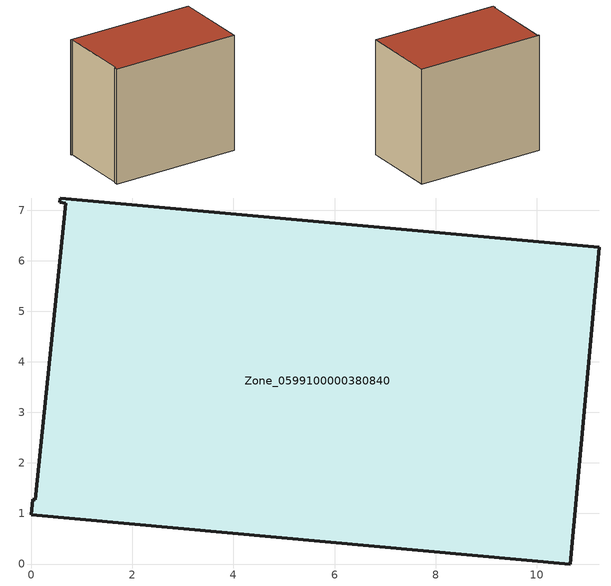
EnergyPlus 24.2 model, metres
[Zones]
Zone_0599100000380840
 floor ground (C_G): 0.08,1.27 0.68,7.14 0.56,7.16 0.57,7.24 11.24,6.27 10.67,0 0,0.97 0.03,1.28 z0
 wall outside (C_F): 0.57,7.24 0.56,7.16 0.68,7.14 0.08,1.27 0.03,1.28 0,0.97 10.67,0 11.24,6.27 0.57,7.24 z0:9.62
 roof outside (C_R): 0.68,7.14 0.08,1.27 0.03,1.28 0,0.97 10.67,0 11.24,6.27 0.57,7.24 0.56,7.16 z9.62
[BUILDING]
Pand.0599100000380840: North Axis=0; Terrain=City; Loads Convergence Tolerance Value=0.04; Temperature Convergence Tolerance Value=0.4; Solar Distribution=FullExterior; Maximum Number of Warmup Days=25; Minimum Number of Warmup Days=1
[Site:Location]
Rotterdam.The.Hague.AP_ZH_NLD Design_Conditions: Latitude=51.96; Longitude=4.45; Time Zone=1; Elevation=-4.5
[SITE:GROUNDTEMPERATURE:BUILDINGSURFACE]
18, 18, 18, 18, 18, 18, 18, 18, 18, 18, 18, 18
[MATERIAL] Thermal Absorptance=0.9; Solar Absorptance=0.7; Visible Absorptance=0.7
Name | Roughness | Thickness | Conductivity | Density | Specific Heat
G.TI.1992-2005 | MediumSmooth | 0.15 | 0.06 | 540 | 1210
F.TI.1992-2005 | Rough | 0.3 | 0.12 | 1920 | 840
R.TI.1992-2005 | MediumRough | 0.2 | 0.08 | 1500 | 1000
[CONSTRUCTION]
C_G: G.TI.1992-2005
C_F: F.TI.1992-2005
C_R: R.TI.1992-2005
[ZONE]
Zone_0599100000380840: Type=1; Multiplier=1; Ceiling Height=Autocalculate; Volume=Autocalculate; Floor Area=autocalculate; Part of Total Floor Area=Yes
[ZONEINFILTRATION:DESIGNFLOWRATE]
Infil_Zone_0599100000380840: Zone or ZoneList or Space or SpaceList=Zone_0599100000380840; Schedule=AlwaysOn; Design Flow Rate Calculation Method=Flow/Area; Flow Rate per Floor Area=0.0015; Constant Term Coefficient=1; Temperature Term Coefficient=0; Velocity Term Coefficient=0; Velocity Squared Term Coefficient=0
[HVACTEMPLATE:ZONE:IDEALLOADSAIRSYSTEM]
Zone_0599100000380840: Maximum Heating Supply Air Temperature=50; Minimum Cooling Supply Air Temperature=13; Maximum Heating Supply Air Humidity Ratio=0.0156; Minimum Cooling Supply Air Humidity Ratio=0.0077; Heating Limit=NoLimit; Cooling Limit=NoLimit; Dehumidification Control Type=ConstantSensibleHeatRatio; Cooling Sensible Heat Ratio=0.7; Dehumidification Setpoint=60; Humidification Control Type=None; Humidification Setpoint=30; Outdoor Air Method=None; Outdoor Air Flow Rate per Person=0.00944; Outdoor Air Flow Rate per Zone Floor Area=0; Outdoor Air Flow Rate per Zone=0; Demand Controlled Ventilation Type=None; Outdoor Air Economizer Type=NoEconomizer; Heat Recovery Type=None; Sensible Heat Recovery Effectiveness=0.7; Latent Heat Recovery Effectiveness=0.65
[ZONECONTROL:THERMOSTAT]
ThermostatControl_Zone_0599100000380840: Zone or ZoneList=Zone_0599100000380840; Control Type Schedule=DualSetpointControlType; Control 1=Thermostat_Zone_0599100000380840; Temperature Difference Between Cutout And Setpoint=0
[THERMOSTATSETPOINT:DUALSETPOINT]
Thermostat_Zone_0599100000380840: Heating Setpoint Temperature Schedule=HeatingSetpoint_Zone_0599100000380840; Cooling Setpoint Temperature Schedule=CoolingSetpoint_Zone_0599100000380840
[SCHEDULE:COMPACT]
HeatingSetpoint_Zone_0599100000380840: Through: 12/31, For: AllDays, Until: 24:00, 21
CoolingSetpoint_Zone_0599100000380840: Through: 12/31, For: AllDays, Until: 24:00, 24
DualSetpointControlType: Through: 12/31, For: AllDays, Until: 24:00, 4
AlwaysOn: Through: 12/31, For: AllDays, Until: 24:00, 1
